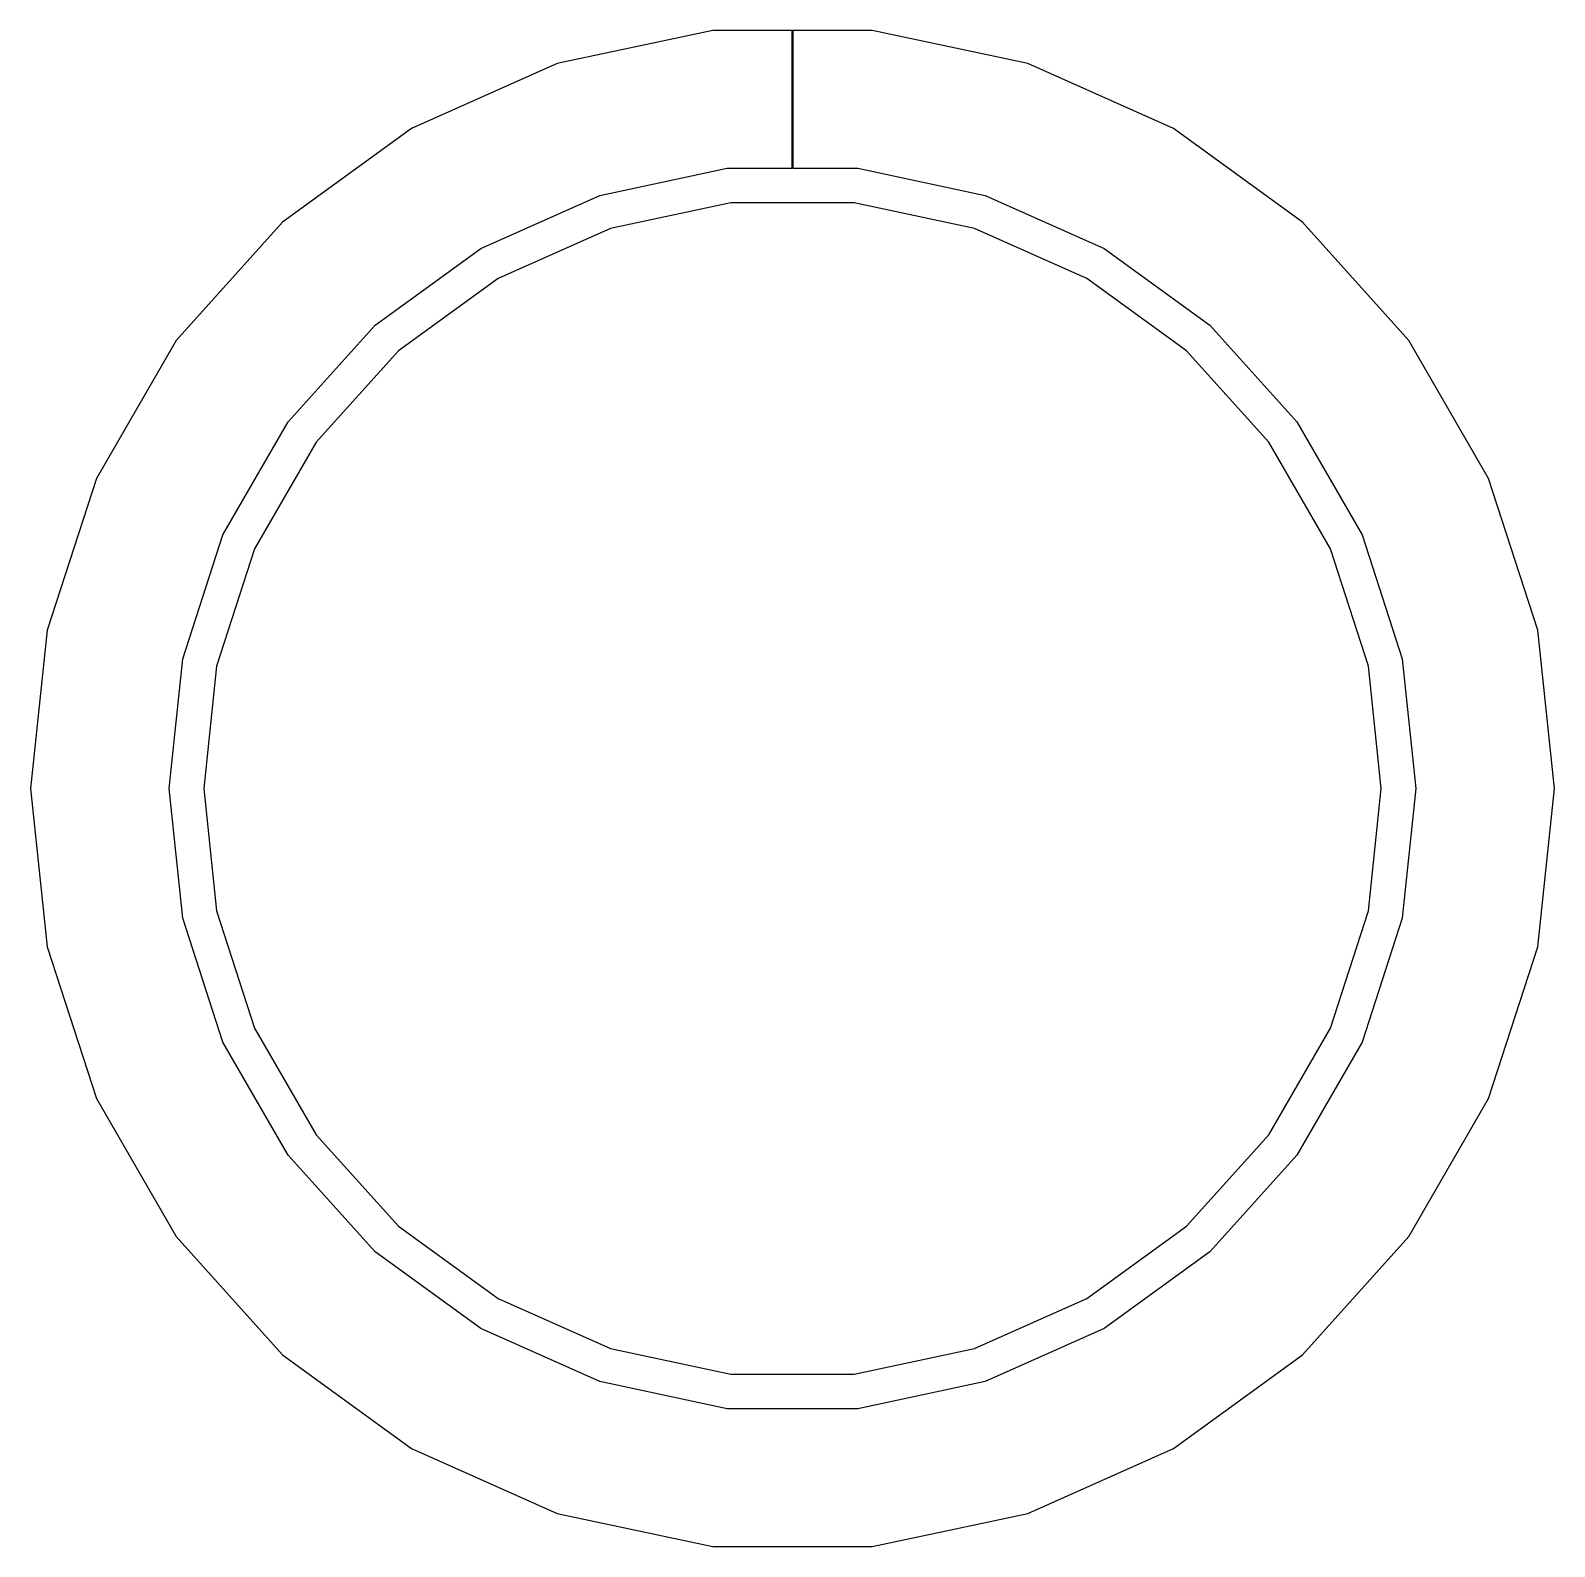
# Model space of a CAD drawing. Header units: metres. Extents: x -110 to 110, y -109 to 109.
import ezdxf

# ---------------------------------------------------------------- set-up
doc = ezdxf.new("R2010")
doc.units = ezdxf.units.M

msp = doc.modelspace()

# ---------------------------------------------------------------- linework, layer by layer
for p, q in [((-11.5, 109.4), (-33.99, 104.62)), ((-0.05, 109.4), (-11.5, 109.4)), ((-0.05, 89.51), (-0.05, 109.4)), ((11.5, 109.4), (0.05, 109.4)), ((0.05, 109.4), (0.05, 89.51)), ((33.99, 104.62), (11.5, 109.4)), ((-33.99, 104.62), (-55, 95.26)), ((55, 95.26), (33.99, 104.62)), ((-55, 95.26), (-73.6, 81.75)), ((73.6, 81.75), (55, 95.26)), ((-27.81, 85.6), (-9.41, 89.51)), ((-9.41, 89.51), (-0.05, 89.51)), ((0.05, 89.51), (9.41, 89.51)), ((9.41, 89.51), (27.81, 85.6)), ((-45, 77.94), (-27.81, 85.6)), ((-8.88, 84.53), (-26.27, 80.84)), ((8.88, 84.53), (-8.88, 84.53)), ((26.27, 80.84), (8.88, 84.53)), ((27.81, 85.6), (45, 77.94)), ((-73.6, 81.75), (-88.99, 64.66)), ((88.99, 64.66), (73.6, 81.75)), ((-26.27, 80.84), (-42.5, 73.61)), ((42.5, 73.61), (26.27, 80.84)), ((-60.22, 66.88), (-45, 77.94)), ((45, 77.94), (60.22, 66.88)), ((-42.5, 73.61), (-56.88, 63.17)), ((56.88, 63.17), (42.5, 73.61)), ((-72.81, 52.9), (-60.22, 66.88)), ((60.22, 66.88), (72.81, 52.9)), ((-88.99, 64.66), (-100.49, 44.74)), ((100.49, 44.74), (88.99, 64.66)), ((-56.88, 63.17), (-68.77, 49.96)), ((68.77, 49.96), (56.88, 63.17)), ((-82.22, 36.61), (-72.81, 52.9)), ((72.81, 52.9), (82.22, 36.61)), ((-68.77, 49.96), (-77.65, 34.57)), ((77.65, 34.57), (68.77, 49.96)), ((-100.49, 44.74), (-107.6, 22.87)), ((107.6, 22.87), (100.49, 44.74)), ((-88.03, 18.71), (-82.22, 36.61)), ((82.22, 36.61), (88.03, 18.71)), ((-77.65, 34.57), (-83.14, 17.67)), ((83.14, 17.67), (77.65, 34.57)), ((-107.6, 22.87), (-110, 0)), ((110, 0), (107.6, 22.87)), ((-90, 0), (-88.03, 18.71)), ((-83.14, 17.67), (-85, 0)), ((85, 0), (83.14, 17.67)), ((88.03, 18.71), (90, 0)), ((-110, 0), (-107.6, -22.87)), ((-88.03, -18.71), (-90, 0)), ((-85, 0), (-83.14, -17.67)), ((83.14, -17.67), (85, 0)), ((90, 0), (88.03, -18.71)), ((107.6, -22.87), (110, 0)), ((-82.22, -36.61), (-88.03, -18.71)), ((-83.14, -17.67), (-77.65, -34.57)), ((77.65, -34.57), (83.14, -17.67)), ((88.03, -18.71), (82.22, -36.61)), ((-107.6, -22.87), (-100.49, -44.74)), ((100.49, -44.74), (107.6, -22.87)), ((-77.65, -34.57), (-68.77, -49.96)), ((68.77, -49.96), (77.65, -34.57)), ((-72.81, -52.9), (-82.22, -36.61)), ((82.22, -36.61), (72.81, -52.9)), ((-100.49, -44.74), (-88.99, -64.66)), ((88.99, -64.66), (100.49, -44.74)), ((-68.77, -49.96), (-56.88, -63.17)), ((56.88, -63.17), (68.77, -49.96)), ((-60.22, -66.88), (-72.81, -52.9)), ((72.81, -52.9), (60.22, -66.88)), ((-56.88, -63.17), (-42.5, -73.61)), ((42.5, -73.61), (56.88, -63.17)), ((-88.99, -64.66), (-73.6, -81.75)), ((73.6, -81.75), (88.99, -64.66)), ((-45, -77.94), (-60.22, -66.88)), ((60.22, -66.88), (45, -77.94)), ((-42.5, -73.61), (-26.27, -80.84)), ((26.27, -80.84), (42.5, -73.61)), ((-27.81, -85.6), (-45, -77.94)), ((45, -77.94), (27.81, -85.6)), ((-26.27, -80.84), (-8.88, -84.53)), ((8.88, -84.53), (26.27, -80.84)), ((-73.6, -81.75), (-55, -95.26)), ((55, -95.26), (73.6, -81.75)), ((-9.41, -89.51), (-27.81, -85.6)), ((-8.88, -84.53), (8.88, -84.53)), ((27.81, -85.6), (9.41, -89.51)), ((9.41, -89.51), (-9.41, -89.51)), ((-55, -95.26), (-33.99, -104.62)), ((33.99, -104.62), (55, -95.26)), ((-33.99, -104.62), (-11.5, -109.4)), ((11.5, -109.4), (33.99, -104.62)), ((-11.5, -109.4), (11.5, -109.4))]:
    msp.add_line(p, q)

doc.saveas('drawing.dxf')
